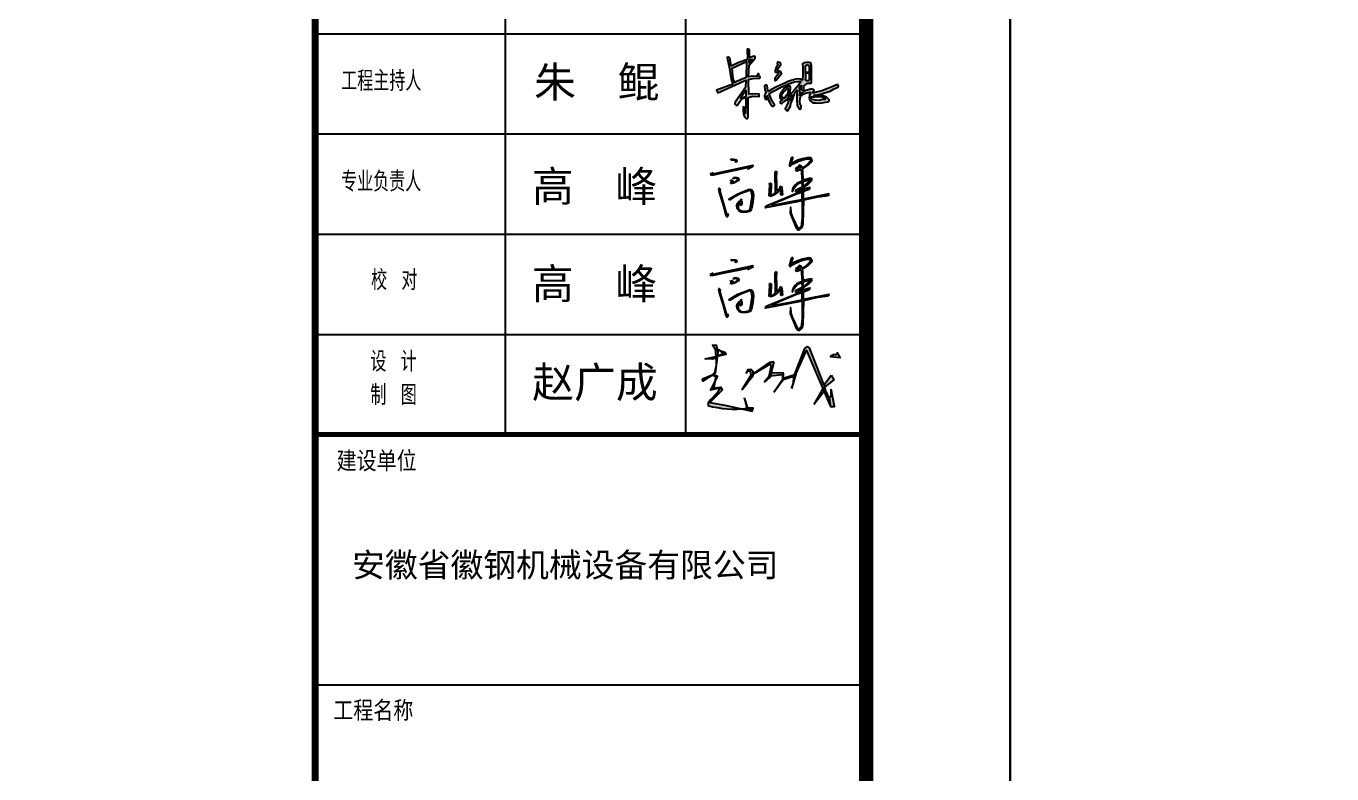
# Model space of a CAD drawing. Extents: x -21908402 to 2288787, y 79687 to 5079726.
# Drawn here: x 2222540 to 2231627, y 564865 to 570070 of the extents above; entities that cross this region are included whole.
import ezdxf

# ---------------------------------------------------------------- set-up
doc = ezdxf.new("R2010")
doc.units = 0
doc.header["$LTSCALE"] = 1000
doc.layers.get('0').update_dxf_attribs({"linetype": 'CONTINUOUS'})
for name, color, linetype in [('1', 140, 'CONTINUOUS'), ('PP-PM-TK', 7, 'CONTINUOUS'), ('PUB_TEXT', 7, 'CONTINUOUS'), ('PUB_TITLE', 4, 'CONTINUOUS'), ('签名', 255, 'CONTINUOUS')]:
    doc.layers.add(name, color=color, linetype=linetype)
doc.styles.add('-黑体', font='simhei.ttf', dxfattribs={"width": 0.8})
doc.styles.add('TQ', font='txt.shx', dxfattribs={"width": 0.8, "bigfont": 'hztxt.shx'})

# ---------------------------------------------------------------- blocks, each defined once
blk = doc.blocks.new('TKL')
h = blk.add_hatch(color=7)
h.paths.add_polyline_path([(2305289, 472322), (2305386, 472343), (2305519, 472348), (2305527, 472379), (2305501, 472383), (2305495, 472433), (2305480, 472433), (2305460, 472386), (2305365, 472391), (2305291, 472375), (2305305, 472607), (2305426, 472751), (2305426, 472781), (2305399, 472787), (2305332, 472760), (2305314, 472753), (2305309, 472917), (2305284, 472931), (2305266, 472928), (2305269, 472725), (2305101, 472661), (2304955, 472597), (2304944, 472593), (2304927, 472722), (2304917, 472747), (2304901, 472771), (2304883, 472772), (2304867, 472760), (2304913, 472541), (2304942, 472326), (2304981, 472231), (2304651, 472108), (2304676, 472056), (2305104, 472248), (2305202, 472299), (2305236, 472310), (2305232, 472162), (2305027, 471869), (2305019, 471837), (2305024, 471821), (2305046, 471808), (2305067, 471806), (2305116, 471882), (2305174, 471943), (2305239, 471957), (2305236, 471853), (2305232, 471643), (2305214, 471701), (2305204, 471770), (2305185, 471775), (2305187, 471702), (2305189, 471630), (2305208, 471579), (2305245, 471543), (2305271, 471547), (2305282, 471570), (2305281, 471966), (2305304, 471971), (2305379, 471989), (2305507, 471982), (2305507, 472030), (2305373, 472037), (2305297, 472029)])
h.paths.add_polyline_path([(2305244, 472360), (2305039, 472277), (2305016, 472265), (2304985, 472339), (2304963, 472549), (2305250, 472684)], flags=16)
h.paths.add_polyline_path([(2305244, 472104), (2305244, 471981), (2305165, 471966), (2305132, 471951), (2305237, 472104)], flags=16)
h.paths.add_polyline_path([(2305305, 472659), (2305305, 472708), (2305328, 472721), (2305366, 472721), (2305350, 472694), (2305316, 472660)], flags=16)
h = blk.add_hatch(color=7)
h.paths.add_polyline_path([(2306472, 472253), (2306539, 472249), (2306551, 472261), (2306548, 472593), (2306534, 472658), (2306502, 472665), (2306448, 472663), (2306394, 472657), (2306371, 472639), (2306375, 472574), (2306374, 472400), (2306368, 472326), (2306359, 472312), (2306323, 472331), (2306268, 472334), (2306211, 472323), (2306160, 472308), (2306083, 472284), (2306016, 472251), (2305834, 472173), (2305748, 472124), (2305698, 472087), (2305688, 472083), (2305678, 472113), (2305673, 472152), (2305666, 472196), (2305663, 472212), (2305626, 472213), (2305609, 472199), (2305615, 472126), (2305638, 472062), (2305638, 472048), (2305619, 472022), (2305610, 471993), (2305621, 471944), (2305640, 471927), (2305656, 471928), (2305661, 471943), (2305658, 471955), (2305646, 471971), (2305659, 471992), (2305672, 471995), (2305679, 471949), (2305700, 471891), (2305723, 471847), (2305747, 471813), (2305766, 471792), (2305793, 471791), (2305807, 471802), (2305807, 471820), (2305798, 471834), (2305756, 471897), (2305727, 471974), (2305706, 472030), (2305792, 472089), (2305931, 472165), (2306061, 472222), (2306147, 472258), (2306206, 472275), (2306275, 472285), (2306319, 472285), (2306338, 472274), (2306297, 472215), (2306211, 472117), (2306148, 472052), (2306100, 471999), (2306086, 472000), (2306082, 472004), (2306080, 472011), (2306111, 472040), (2306125, 472081), (2306126, 472134), (2306126, 472176), (2306122, 472187), (2306098, 472188), (2306057, 472186), (2306014, 472155), (2305980, 472115), (2305942, 472063), (2305923, 472027), (2305918, 472004), (2305916, 471973), (2305925, 471946), (2305945, 471938), (2305966, 471931), (2305962, 471918), (2305937, 471897), (2305923, 471885), (2305924, 471856), (2305951, 471846), (2305965, 471851), (2305997, 471886), (2306027, 471907), (2306045, 471916), (2306072, 471915), (2306092, 471892), (2306071, 471835), (2306052, 471798), (2306033, 471769), (2306022, 471745), (2306027, 471721), (2306054, 471699), (2306074, 471701), (2306127, 471791), (2306139, 471853), (2306162, 471897), (2306190, 471975), (2306211, 472026), (2306215, 472064), (2306260, 472112), (2306258, 472009), (2306253, 471904), (2306265, 471808), (2306289, 471748), (2306325, 471731), (2306337, 471735), (2306343, 471776), (2306339, 471805), (2306325, 471824), (2306318, 471884), (2306324, 471949), (2306331, 471983), (2306362, 472011), (2306401, 472034), (2306428, 472052), (2306497, 472066), (2306521, 472069), (2306529, 472056), (2306508, 472012), (2306500, 471960), (2306515, 471907), (2306577, 471860), (2306641, 471855), (2306719, 471851), (2306794, 471864), (2306826, 471872), (2306871, 471874), (2306894, 471883), (2306902, 471902), (2306903, 471920), (2306885, 471933), (2306855, 471963), (2306816, 471982), (2306765, 472001), (2306685, 472006), (2306600, 472003), (2306600, 472013), (2306704, 472024), (2306785, 472050), (2306921, 472091), (2306989, 472132), (2307074, 472169), (2307086, 472193), (2307081, 472213), (2307067, 472221), (2306974, 472185), (2306877, 472142), (2306756, 472097), (2306648, 472068), (2306602, 472060), (2306578, 472060), (2306581, 472075), (2306597, 472097), (2306599, 472112), (2306587, 472124), (2306565, 472133), (2306533, 472133), (2306438, 472102), (2306388, 472086), (2306356, 472055), (2306328, 472023), (2306311, 472010), (2306304, 472010), (2306307, 472018), (2306313, 472028), (2306319, 472042), (2306322, 472050), (2306315, 472117), (2306311, 472154), (2306330, 472194), (2306349, 472205), (2306342, 472175), (2306343, 472133), (2306350, 472116), (2306374, 472107), (2306396, 472122), (2306398, 472155), (2306398, 472189), (2306434, 472225), (2306453, 472245)])
h.paths.add_polyline_path([(2306430, 472314), (2306434, 472347), (2306429, 472591), (2306444, 472611), (2306460, 472615), (2306491, 472612), (2306500, 472602), (2306504, 472312), (2306491, 472297), (2306473, 472299), (2306446, 472299)], flags=16)
h.paths.add_polyline_path([(2306549, 471978), (2306610, 471979), (2306658, 471982), (2306699, 471982), (2306742, 471984), (2306759, 471978), (2306791, 471961), (2306816, 471947), (2306827, 471931), (2306815, 471924), (2306772, 471923), (2306741, 471919), (2306711, 471906), (2306620, 471909), (2306594, 471919), (2306562, 471926), (2306547, 471937), (2306547, 471967)], flags=16)
h.paths.add_polyline_path([(2306086, 472140), (2306087, 472116), (2306084, 472092), (2306080, 472056), (2306068, 472037), (2306048, 472009), (2306032, 471976), (2306015, 471958), (2305993, 471960), (2305955, 471975), (2305950, 471994), (2305959, 472021), (2305968, 472044), (2305980, 472067), (2306016, 472100), (2306029, 472109), (2306041, 472122), (2306058, 472139), (2306072, 472147), (2306083, 472147)], flags=16)
h.paths.add_polyline_path([(2306164, 472010), (2306161, 471991), (2306152, 471967), (2306135, 471937), (2306134, 471915), (2306121, 471913), (2306114, 471916), (2306112, 471924), (2306111, 471934), (2306091, 471940), (2306071, 471942), (2306070, 471950), (2306071, 471958), (2306083, 471965), (2306114, 471978), (2306149, 472010), (2306152, 472012)], flags=16)
for points in [[(2305951, 472444), (2305937, 472475), (2305876, 472504), (2305870, 472514), (2305883, 472548), (2305910, 472582), (2305936, 472621), (2305929, 472658), (2305900, 472665), (2305894, 472669), (2305869, 472666), (2305862, 472640), (2305875, 472610), (2305846, 472564), (2305823, 472504), (2305823, 472479), (2305839, 472469), (2305872, 472469), (2305893, 472458), (2305896, 472450), (2305815, 472342), (2305814, 472310), (2305826, 472299), (2305844, 472312)], [(2306502, 472479), (2306431, 472469), (2306432, 472443), (2306502, 472457)], [(2304819, 466870), (2304736, 466900, -0.103849), (2304781, 466845), (2304772, 466847), (2304669, 466806), (2304668, 466801), (2304845, 466840)], [(2304652, 466676), (2304634, 466529, 0.063244)], [(2304821, 465818), (2304519, 465877), (2304768, 466119), (2304736, 466180), (2304736, 466180, -0.075391), (2304494, 465889), (2304478, 465816, 0.088195), (2305140, 465748)], [(2306183, 466259), (2306152, 466157, 0.044667)], [(2306812, 466181), (2306776, 466152), (2306927, 465796), (2306900, 465969), (2306908, 465974, -0.153082)]]:
    blk.add_hatch(color=7).paths.add_polyline_path(points)
h = blk.add_hatch(color=256)
h.paths.add_polyline_path([(2306365, 469928), (2306362, 470069), (2306264, 470038), (2306125, 469981), (2305951, 469909), (2305813, 469852), (2305752, 469823), (2305760, 469814), (2305914, 469843), (2306101, 469878)], flags=16)
h.paths.add_polyline_path([(2306388, 470104), (2306390, 470119), (2306413, 470123), (2306427, 470125), (2306424, 470117)], flags=16)
h.paths.add_polyline_path([(2306365, 470124), (2306359, 470150), (2306310, 470132), (2306284, 470114), (2306286, 470105), (2306347, 470117)], flags=16)
h.paths.add_polyline_path([(2306381, 470198), (2306383, 470286), (2306442, 470309), (2306513, 470328), (2306531, 470320), (2306463, 470252), (2306393, 470197)], flags=16)
h.paths.add_polyline_path([(2306307, 470536), (2306331, 470555), (2306321, 470585), (2306309, 470588), (2306262, 470546), (2306257, 470530), (2306263, 470523)], flags=16)
h.paths.add_polyline_path([(2306139, 470644), (2306180, 470765), (2306157, 470769), (2306144, 470747), (2306101, 470602), (2306127, 470597), (2306161, 470630), (2306331, 470708), (2306446, 470738), (2306522, 470739), (2306535, 470706), (2306451, 470616), (2306366, 470558), (2306323, 470616), (2306296, 470601), (2306252, 470559), (2306229, 470526), (2306234, 470506), (2306256, 470502), (2306344, 470535), (2306360, 470296), (2306260, 470252), (2306202, 470199), (2306166, 470137), (2306163, 470082), (2306172, 470086), (2306203, 470163), (2306246, 470214), (2306304, 470256), (2306357, 470281), (2306360, 470173), (2306230, 470110), (2306221, 470105), (2306228, 470084), (2306282, 470085), (2306362, 470109), (2306364, 470091), (2306017, 469949), (2305641, 469794), (2305619, 469777), (2305630, 469767), (2306053, 469846), (2306363, 469909), (2306362, 469552), (2306352, 469443), (2306348, 469397), (2306307, 469349), (2306282, 469345), (2306167, 469586), (2306142, 469661), (2306133, 469776), (2306126, 469775), (2306122, 469657), (2306235, 469375), (2306275, 469324), (2306301, 469319), (2306365, 469365), (2306384, 469439), (2306398, 469919), (2306675, 469978), (2306882, 470009), (2306910, 470026), (2306896, 470038), (2306389, 469936), (2306390, 470091), (2306500, 470134), (2306526, 470153), (2306517, 470165), (2306385, 470131), (2306384, 470171), (2306480, 470236), (2306546, 470298), (2306560, 470327), (2306550, 470346), (2306510, 470344), (2306411, 470321), (2306380, 470307), (2306375, 470497), (2306362, 470535), (2306484, 470613), (2306537, 470668), (2306560, 470693), (2306555, 470744), (2306532, 470762), (2306498, 470765), (2306368, 470738), (2306278, 470710), (2306184, 470666), (2306147, 470638)])
h.paths.add_polyline_path([(2305841, 470492), (2305853, 470487), (2305844, 470361), (2305852, 470268), (2305850, 470148), (2305850, 470118), (2305855, 470096), (2305871, 470098), (2305915, 470153), (2305923, 470166), (2305923, 470190), (2305941, 470191), (2305957, 470170), (2305965, 470088), (2305970, 470022), (2305948, 470014), (2305935, 470020), (2305936, 470131), (2305929, 470141), (2305876, 470075), (2305806, 470018), (2305751, 469994), (2305714, 469990), (2305703, 470003), (2305717, 470214), (2305710, 470233), (2305715, 470255), (2305734, 470255), (2305742, 470235), (2305741, 470172), (2305730, 470018), (2305738, 470015), (2305791, 470031), (2305832, 470061), (2305824, 470460), (2305828, 470490)], flags=17)
h.paths.add_polyline_path([(2304904, 469927), (2304906, 469938), (2305080, 470039), (2305144, 470070), (2305227, 470098), (2305307, 470132), (2305350, 470127), (2305376, 470093), (2305390, 470012), (2305376, 469875), (2305351, 469739), (2305321, 469693), (2305259, 469677), (2305151, 469674), (2305112, 469688), (2305066, 469750), (2305060, 469806), (2305072, 469850), (2305100, 469890), (2305133, 469900), (2305143, 469935), (2305151, 469937), (2305147, 469906), (2305160, 469885), (2305155, 469841), (2305144, 469813), (2305120, 469810), (2305118, 469822), (2305129, 469870), (2305121, 469877), (2305107, 469869), (2305085, 469832), (2305084, 469774), (2305094, 469737), (2305129, 469705), (2305171, 469692), (2305238, 469695), (2305297, 469707), (2305325, 469740), (2305363, 469972), (2305356, 470056), (2305344, 470096), (2305331, 470109), (2305308, 470110), (2305216, 470076), (2305125, 470038), (2304980, 469958), (2304914, 469913)])
h.paths.add_polyline_path([(2304712, 470150), (2304694, 470150), (2304711, 470049), (2304778, 469840), (2304839, 469613), (2304861, 469577), (2304886, 469603), (2304892, 469633), (2304881, 469637), (2304868, 469610), (2304726, 470091), (2304729, 470132)])
h.paths.add_polyline_path([(2304993, 470339), (2304986, 470357), (2305026, 470372), (2305086, 470361), (2305107, 470335), (2305086, 470299), (2305010, 470259), (2304956, 470247), (2304938, 470244), (2304948, 470280), (2304953, 470299), (2304934, 470297), (2304935, 470314), (2304964, 470310), (2304979, 470299), (2304970, 470270), (2304973, 470260), (2305037, 470287), (2305074, 470313), (2305080, 470332), (2305070, 470343), (2305043, 470352), (2305009, 470346)])
h.paths.add_polyline_path([(2304563, 470438), (2304586, 470462), (2304528, 470435), (2304537, 470418), (2304595, 470420), (2304807, 470465), (2305115, 470530), (2305297, 470570), (2305274, 470544), (2305284, 470541), (2305389, 470597), (2305379, 470609), (2304641, 470445), (2304614, 470439)])
h.paths.add_polyline_path([(2304939, 470712), (2304953, 470736), (2305030, 470726), (2305057, 470705), (2305056, 470687), (2305036, 470665), (2305029, 470673), (2305040, 470699), (2305023, 470707)])
h = blk.add_hatch(color=256)
h.paths.add_polyline_path([(2306365, 467923), (2306362, 468064), (2306264, 468034), (2306125, 467976), (2305951, 467904), (2305813, 467847), (2305752, 467819), (2305760, 467810), (2305914, 467838), (2306101, 467873)], flags=16)
h.paths.add_polyline_path([(2306388, 468099), (2306390, 468114), (2306413, 468118), (2306427, 468120), (2306424, 468112)], flags=16)
h.paths.add_polyline_path([(2306365, 468120), (2306359, 468146), (2306310, 468127), (2306284, 468110), (2306286, 468100), (2306347, 468112)], flags=16)
h.paths.add_polyline_path([(2306381, 468193), (2306383, 468281), (2306442, 468304), (2306513, 468323), (2306531, 468315), (2306463, 468247), (2306393, 468192)], flags=16)
h.paths.add_polyline_path([(2306307, 468532), (2306331, 468550), (2306321, 468580), (2306309, 468583), (2306262, 468541), (2306257, 468526), (2306263, 468518)], flags=16)
h.paths.add_polyline_path([(2306139, 468639), (2306180, 468761), (2306157, 468764), (2306144, 468742), (2306101, 468597), (2306127, 468592), (2306161, 468625), (2306331, 468703), (2306446, 468733), (2306522, 468734), (2306535, 468702), (2306451, 468611), (2306366, 468553), (2306323, 468611), (2306296, 468596), (2306252, 468555), (2306229, 468521), (2306234, 468501), (2306256, 468497), (2306344, 468530), (2306360, 468291), (2306260, 468247), (2306202, 468195), (2306166, 468132), (2306163, 468077), (2306172, 468081), (2306203, 468158), (2306246, 468209), (2306304, 468251), (2306357, 468276), (2306360, 468168), (2306230, 468105), (2306221, 468100), (2306228, 468079), (2306282, 468080), (2306362, 468105), (2306364, 468087), (2306017, 467944), (2305641, 467789), (2305619, 467772), (2305630, 467762), (2306053, 467841), (2306363, 467904), (2306362, 467547), (2306352, 467438), (2306348, 467393), (2306307, 467344), (2306282, 467340), (2306167, 467581), (2306142, 467656), (2306133, 467771), (2306126, 467770), (2306122, 467652), (2306235, 467370), (2306275, 467319), (2306301, 467314), (2306365, 467361), (2306384, 467434), (2306398, 467914), (2306675, 467974), (2306882, 468005), (2306910, 468021), (2306896, 468033), (2306389, 467931), (2306390, 468086), (2306500, 468129), (2306526, 468148), (2306517, 468160), (2306385, 468126), (2306384, 468166), (2306480, 468232), (2306546, 468294), (2306560, 468322), (2306550, 468341), (2306510, 468340), (2306411, 468316), (2306380, 468303), (2306375, 468492), (2306362, 468530), (2306484, 468608), (2306537, 468664), (2306560, 468688), (2306555, 468739), (2306532, 468758), (2306498, 468760), (2306368, 468733), (2306278, 468705), (2306184, 468661), (2306147, 468633)])
h.paths.add_polyline_path([(2305841, 468487), (2305853, 468482), (2305844, 468356), (2305852, 468263), (2305850, 468143), (2305850, 468113), (2305855, 468091), (2305871, 468093), (2305915, 468148), (2305923, 468162), (2305923, 468185), (2305941, 468186), (2305957, 468165), (2305965, 468083), (2305970, 468018), (2305948, 468009), (2305935, 468015), (2305936, 468126), (2305929, 468136), (2305876, 468070), (2305806, 468013), (2305751, 467989), (2305714, 467985), (2305703, 467999), (2305717, 468209), (2305710, 468228), (2305715, 468251), (2305734, 468250), (2305742, 468230), (2305741, 468168), (2305730, 468014), (2305738, 468010), (2305791, 468026), (2305832, 468056), (2305824, 468455), (2305828, 468485)], flags=17)
h.paths.add_polyline_path([(2304904, 467923), (2304906, 467933), (2305080, 468034), (2305144, 468065), (2305227, 468093), (2305307, 468127), (2305350, 468123), (2305376, 468088), (2305390, 468007), (2305376, 467870), (2305351, 467735), (2305321, 467688), (2305259, 467672), (2305151, 467669), (2305112, 467683), (2305066, 467745), (2305060, 467801), (2305072, 467845), (2305100, 467885), (2305133, 467895), (2305143, 467931), (2305151, 467932), (2305147, 467901), (2305160, 467880), (2305155, 467836), (2305144, 467809), (2305120, 467806), (2305118, 467817), (2305129, 467865), (2305121, 467872), (2305107, 467864), (2305085, 467827), (2305084, 467770), (2305094, 467732), (2305129, 467701), (2305171, 467687), (2305238, 467691), (2305297, 467702), (2305325, 467735), (2305363, 467968), (2305356, 468052), (2305344, 468092), (2305331, 468104), (2305308, 468105), (2305216, 468071), (2305125, 468033), (2304980, 467954), (2304914, 467908)])
h.paths.add_polyline_path([(2304712, 468145), (2304694, 468146), (2304711, 468044), (2304778, 467836), (2304839, 467608), (2304861, 467573), (2304886, 467599), (2304892, 467628), (2304881, 467633), (2304868, 467605), (2304726, 468086), (2304729, 468127)])
h.paths.add_polyline_path([(2304993, 468334), (2304986, 468352), (2305026, 468367), (2305086, 468357), (2305107, 468330), (2305086, 468294), (2305010, 468254), (2304956, 468243), (2304938, 468239), (2304948, 468275), (2304953, 468294), (2304934, 468293), (2304935, 468309), (2304964, 468306), (2304979, 468294), (2304970, 468266), (2304973, 468255), (2305037, 468283), (2305074, 468308), (2305080, 468328), (2305070, 468338), (2305043, 468347), (2305009, 468341)])
h.paths.add_polyline_path([(2304563, 468433), (2304586, 468457), (2304528, 468430), (2304537, 468413), (2304595, 468415), (2304807, 468460), (2305115, 468525), (2305297, 468565), (2305274, 468539), (2305284, 468536), (2305389, 468592), (2305379, 468604), (2304641, 468440), (2304614, 468434)])
h.paths.add_polyline_path([(2304939, 468707), (2304953, 468731), (2305030, 468721), (2305057, 468700), (2305056, 468683), (2305036, 468661), (2305029, 468669), (2305040, 468695), (2305023, 468702)])
h = blk.add_hatch(color=7)
h.paths.add_polyline_path([(2304665, 466936), (2304668, 466925), (2304736, 466900, 0.116266)])
h.paths.add_polyline_path([(2304665, 466936, 0.057627), (2304626, 466940), (2304668, 466925)])
h.paths.add_polyline_path([(2304646, 467023), (2304573, 467020), (2304626, 466940, -0.057627), (2304665, 466936)])
h.paths.add_polyline_path([(2304668, 466925), (2304626, 466940), (2304639, 466795), (2304647, 466797), (2304669, 466806), (2304678, 466879)])
h.paths.add_polyline_path([(2304668, 466801), (2304647, 466797), (2304639, 466794), (2304639, 466795), (2304424, 466749), (2304573, 466741), (2304645, 466765, -0.038196), (2304652, 466676)])
h = blk.add_hatch(color=7)
h.paths.add_polyline_path([(2307066, 466868), (2307046, 466834), (2306993, 466834), (2306928, 466795), (2307118, 466773)])
h.paths.add_polyline_path([(2306993, 466328), (2306940, 466421), (2306794, 466222), (2306501, 466967), (2306461, 466993), (2306408, 466953), (2306203, 466428), (2306237, 466438), (2306452, 466912), (2306776, 466152)])
h.paths.add_polyline_path([(2306940, 466142), (2306940, 465996), (2306900, 465969), (2306927, 465796), (2307010, 465796)])
h.paths.add_polyline_path([(2306799, 466096), (2306776, 466152), (2306594, 465836)])
h = blk.add_hatch(color=7)
h.paths.add_polyline_path([(2305337, 466539), (2305281, 466536), (2305246, 466457, -0.339667), (2305333, 466500), (2305344, 466421), (2305378, 466445), (2305378, 466502)])
h.paths.add_polyline_path([(2305378, 466399), (2305378, 466441), (2305345, 466422, -0.059149), (2305254, 466246)])
h.paths.add_polyline_path([(2305345, 466422), (2305344, 466421), (2305165, 466135), (2305254, 466246, 0.059149)])
h.paths.add_polyline_path([(2305796, 466687), (2305703, 466674), (2305378, 466445), (2305378, 466441), (2305727, 466645), (2305736, 466580), (2305695, 466384), (2305726, 466418)])
h.paths.add_polyline_path([(2305716, 466381), (2305726, 466418), (2305610, 466288)])
h = blk.add_hatch(color=7)
h.paths.add_polyline_path([(2304634, 466529, -0.036058), (2304608, 466450), (2304626, 466461)])
h.paths.add_polyline_path([(2304559, 466418), (2304373, 466342), (2304381, 466303)])
h.paths.add_polyline_path([(2304599, 466435), (2304559, 466418), (2304599, 466408), (2304639, 466408), (2304622, 466303), (2304669, 466399)])
h = blk.add_hatch(color=7)
h.paths.add_polyline_path([(2305982, 466468), (2305775, 466472), (2305726, 466418), (2305722, 466404), (2305969, 466435), (2305969, 466328), (2305796, 466076), (2305982, 466328)])
h.paths.add_polyline_path([(2306195, 466395, -0.057111), (2306183, 466259), (2306237, 466438), (2306009, 466368), (2305982, 466328)])
h = blk.add_hatch(color=7)
h.paths.add_polyline_path([(2304736, 466180), (2304599, 466169), (2304622, 466303), (2304535, 466128), (2304656, 466157)])
h.paths.add_polyline_path([(2305263, 465762, -0.016275), (2305140, 465748), (2305365, 465699), (2305384, 465762), (2305278, 465762), (2305211, 465969)])
for p, q in [((2306139, 470644), (2306180, 470765)), ((2306157, 470769), (2306144, 470747)), ((2306180, 470765), (2306157, 470769)), ((2306498, 470765), (2306368, 470738)), ((2306532, 470762), (2306498, 470765)), ((2306555, 470744), (2306532, 470762)), ((2305379, 470609), (2304641, 470445)), ((2304807, 470465), (2305115, 470530)), ((2304939, 470712), (2304953, 470736)), ((2305023, 470707), (2304939, 470712)), ((2304953, 470736), (2305030, 470726)), ((2305040, 470699), (2305023, 470707)), ((2305029, 470673), (2305040, 470699)), ((2305036, 470665), (2305029, 470673)), ((2305030, 470726), (2305057, 470705)), ((2305056, 470687), (2305036, 470665)), ((2305036, 470665), (2305036, 470665)), ((2305057, 470705), (2305056, 470687)), ((2305115, 470530), (2305297, 470570)), ((2305297, 470570), (2305274, 470544)), ((2305274, 470544), (2305284, 470541)), ((2305284, 470541), (2305389, 470597)), ((2305297, 470570), (2305297, 470570)), ((2305389, 470597), (2305379, 470609)), ((2305824, 470460), (2305828, 470490)), ((2305828, 470490), (2305841, 470492)), ((2305841, 470492), (2305853, 470487)), ((2306144, 470747), (2306101, 470602)), ((2306101, 470602), (2306127, 470597)), ((2306127, 470597), (2306161, 470630)), ((2306147, 470638), (2306139, 470644)), ((2306184, 470666), (2306147, 470638)), ((2306161, 470630), (2306331, 470708)), ((2306278, 470710), (2306184, 470666)), ((2306252, 470559), (2306229, 470526)), ((2306229, 470526), (2306234, 470506)), ((2306234, 470506), (2306256, 470502)), ((2306296, 470601), (2306252, 470559)), ((2306256, 470502), (2306344, 470535)), ((2306262, 470546), (2306257, 470530)), ((2306257, 470530), (2306263, 470523)), ((2306309, 470588), (2306262, 470546)), ((2306263, 470523), (2306307, 470536)), ((2306368, 470738), (2306278, 470710)), ((2306323, 470616), (2306296, 470601)), ((2306307, 470536), (2306331, 470555)), ((2306321, 470585), (2306309, 470588)), ((2306331, 470555), (2306321, 470585)), ((2306366, 470558), (2306323, 470616)), ((2306331, 470708), (2306446, 470738)), ((2306344, 470535), (2306360, 470296)), ((2306362, 470535), (2306484, 470613)), ((2306375, 470497), (2306362, 470535)), ((2306451, 470616), (2306366, 470558)), ((2306380, 470307), (2306375, 470497)), ((2306446, 470738), (2306522, 470739)), ((2306535, 470706), (2306451, 470616)), ((2306484, 470613), (2306537, 470668)), ((2306522, 470739), (2306535, 470706)), ((2306537, 470668), (2306560, 470693)), ((2306560, 470693), (2306555, 470744)), ((2304586, 470462), (2304528, 470435)), ((2304528, 470435), (2304537, 470418)), ((2304537, 470418), (2304595, 470420)), ((2304563, 470438), (2304586, 470462)), ((2304614, 470439), (2304563, 470438)), ((2304595, 470420), (2304807, 470465)), ((2304641, 470445), (2304614, 470439)), ((2304934, 470297), (2304935, 470314)), ((2304953, 470299), (2304934, 470297)), ((2304935, 470314), (2304964, 470310)), ((2304938, 470244), (2304948, 470280)), ((2304956, 470247), (2304938, 470244)), ((2304948, 470280), (2304953, 470299)), ((2305010, 470259), (2304956, 470247)), ((2304964, 470310), (2304979, 470299)), ((2304979, 470299), (2304970, 470270)), ((2304970, 470270), (2304973, 470260)), ((2304973, 470260), (2305037, 470287)), ((2304986, 470357), (2305026, 470372)), ((2304993, 470339), (2304986, 470357)), ((2305009, 470346), (2304993, 470339)), ((2305043, 470352), (2305009, 470346)), ((2305086, 470299), (2305010, 470259)), ((2305026, 470372), (2305086, 470361)), ((2305037, 470287), (2305074, 470313)), ((2305070, 470343), (2305043, 470352)), ((2305080, 470332), (2305070, 470343)), ((2305074, 470313), (2305080, 470332)), ((2305086, 470361), (2305107, 470335)), ((2305107, 470335), (2305086, 470299)), ((2305710, 470233), (2305715, 470255)), ((2305717, 470214), (2305710, 470233)), ((2305715, 470255), (2305734, 470255)), ((2305734, 470255), (2305742, 470235)), ((2305742, 470235), (2305741, 470172)), ((2305832, 470061), (2305824, 470460)), ((2305853, 470487), (2305844, 470361)), ((2305844, 470361), (2305852, 470268)), ((2305852, 470268), (2305850, 470148)), ((2306260, 470252), (2306202, 470199)), ((2306246, 470214), (2306304, 470256)), ((2306360, 470296), (2306260, 470252)), ((2306304, 470256), (2306357, 470281)), ((2306357, 470281), (2306360, 470173)), ((2306411, 470321), (2306380, 470307)), ((2306381, 470198), (2306383, 470286)), ((2306383, 470286), (2306442, 470309)), ((2306384, 470171), (2306480, 470236)), ((2306463, 470252), (2306393, 470197)), ((2306510, 470344), (2306411, 470321)), ((2306442, 470309), (2306513, 470328)), ((2306531, 470320), (2306463, 470252)), ((2306480, 470236), (2306546, 470298)), ((2306550, 470346), (2306510, 470344)), ((2306513, 470328), (2306531, 470320)), ((2306546, 470298), (2306560, 470327)), ((2306560, 470327), (2306550, 470346)), ((2304694, 470150), (2304711, 470049)), ((2304712, 470150), (2304694, 470150)), ((2304711, 470049), (2304778, 469840)), ((2304729, 470132), (2304712, 470150)), ((2304726, 470091), (2304729, 470132)), ((2304868, 469610), (2304726, 470091)), ((2304906, 469938), (2305080, 470039)), ((2305125, 470038), (2304980, 469958)), ((2305080, 470039), (2305144, 470070)), ((2305216, 470076), (2305125, 470038)), ((2305144, 470070), (2305227, 470098)), ((2305308, 470110), (2305216, 470076)), ((2305227, 470098), (2305307, 470132)), ((2305307, 470132), (2305350, 470127)), ((2305331, 470109), (2305308, 470110)), ((2305325, 469740), (2305363, 469972)), ((2305344, 470096), (2305331, 470109)), ((2305356, 470056), (2305344, 470096)), ((2305350, 470127), (2305376, 470093)), ((2305363, 469972), (2305356, 470056)), ((2305376, 470093), (2305390, 470012)), ((2305390, 470012), (2305376, 469875)), ((2305703, 470003), (2305717, 470214)), ((2305714, 469990), (2305703, 470003)), ((2305751, 469994), (2305714, 469990)), ((2305741, 470172), (2305730, 470018)), ((2305730, 470018), (2305738, 470015)), ((2305738, 470015), (2305791, 470031)), ((2305806, 470018), (2305751, 469994)), ((2305791, 470031), (2305832, 470061)), ((2305876, 470075), (2305806, 470018)), ((2305850, 470148), (2305850, 470118)), ((2305850, 470118), (2305855, 470096)), ((2305855, 470096), (2305871, 470098)), ((2305871, 470098), (2305915, 470153)), ((2305929, 470141), (2305876, 470075)), ((2305915, 470153), (2305923, 470166)), ((2305923, 470190), (2305941, 470191)), ((2305923, 470166), (2305923, 470190)), ((2305936, 470131), (2305929, 470141)), ((2305935, 470020), (2305936, 470131)), ((2305948, 470014), (2305935, 470020)), ((2305941, 470191), (2305957, 470170)), ((2305970, 470022), (2305948, 470014)), ((2306125, 469981), (2305951, 469909)), ((2305957, 470170), (2305965, 470088)), ((2305965, 470088), (2305970, 470022)), ((2306364, 470091), (2306017, 469949)), ((2306264, 470038), (2306125, 469981)), ((2306166, 470137), (2306163, 470082)), ((2306163, 470082), (2306172, 470086)), ((2306202, 470199), (2306166, 470137)), ((2306172, 470086), (2306203, 470163)), ((2306203, 470163), (2306246, 470214)), ((2306230, 470110), (2306221, 470105)), ((2306221, 470105), (2306228, 470084)), ((2306228, 470084), (2306282, 470085)), ((2306360, 470173), (2306230, 470110)), ((2306362, 470069), (2306264, 470038)), ((2306282, 470085), (2306362, 470109)), ((2306310, 470132), (2306284, 470114)), ((2306284, 470114), (2306286, 470105)), ((2306286, 470105), (2306347, 470117)), ((2306359, 470150), (2306310, 470132)), ((2306347, 470117), (2306365, 470124)), ((2306365, 470124), (2306359, 470150)), ((2306362, 470109), (2306364, 470091)), ((2306365, 469928), (2306362, 470069)), ((2306393, 470197), (2306381, 470198)), ((2306385, 470131), (2306384, 470171)), ((2306517, 470165), (2306385, 470131)), ((2306388, 470104), (2306390, 470119)), ((2306424, 470117), (2306388, 470104)), ((2306389, 469936), (2306390, 470091)), ((2306896, 470038), (2306389, 469936)), ((2306390, 470091), (2306500, 470134)), ((2306390, 470119), (2306413, 470123)), ((2306398, 469919), (2306675, 469978)), ((2306413, 470123), (2306427, 470125)), ((2306427, 470125), (2306424, 470117)), ((2306500, 470134), (2306526, 470153)), ((2306526, 470153), (2306517, 470165)), ((2306675, 469978), (2306882, 470009)), ((2306882, 470009), (2306910, 470026)), ((2306910, 470026), (2306896, 470038)), ((2304778, 469840), (2304839, 469613)), ((2304904, 469927), (2304906, 469938)), ((2304914, 469913), (2304904, 469927)), ((2304980, 469958), (2304914, 469913)), ((2305060, 469806), (2305072, 469850)), ((2305066, 469750), (2305060, 469806)), ((2305112, 469688), (2305066, 469750)), ((2305072, 469850), (2305100, 469890)), ((2305085, 469832), (2305084, 469774)), ((2305084, 469774), (2305094, 469737)), ((2305107, 469869), (2305085, 469832)), ((2305094, 469737), (2305129, 469705)), ((2305100, 469890), (2305133, 469900)), ((2305121, 469877), (2305107, 469869)), ((2305118, 469822), (2305129, 469870)), ((2305120, 469810), (2305118, 469822)), ((2305144, 469813), (2305120, 469810)), ((2305129, 469870), (2305121, 469877)), ((2305133, 469900), (2305143, 469935)), ((2305143, 469935), (2305151, 469937)), ((2305155, 469841), (2305144, 469813)), ((2305151, 469937), (2305147, 469906)), ((2305147, 469906), (2305160, 469885)), ((2305160, 469885), (2305155, 469841)), ((2305297, 469707), (2305325, 469740)), ((2305351, 469739), (2305321, 469693)), ((2305376, 469875), (2305351, 469739)), ((2305641, 469794), (2305619, 469777)), ((2305619, 469777), (2305630, 469767)), ((2305630, 469767), (2306053, 469846)), ((2306017, 469949), (2305641, 469794)), ((2305813, 469852), (2305752, 469823)), ((2305752, 469823), (2305760, 469814)), ((2305760, 469814), (2305914, 469843)), ((2305951, 469909), (2305813, 469852)), ((2305914, 469843), (2306101, 469878)), ((2306053, 469846), (2306363, 469909)), ((2306101, 469878), (2306365, 469928)), ((2306126, 469775), (2306122, 469657)), ((2306133, 469776), (2306126, 469775)), ((2306142, 469661), (2306133, 469776)), ((2306363, 469909), (2306362, 469552)), ((2306384, 469439), (2306398, 469919)), ((2304839, 469613), (2304861, 469577)), ((2304861, 469577), (2304886, 469603)), ((2304881, 469637), (2304868, 469610)), ((2304892, 469633), (2304881, 469637)), ((2304886, 469603), (2304892, 469633)), ((2305151, 469674), (2305112, 469688)), ((2305129, 469705), (2305171, 469692)), ((2305259, 469677), (2305151, 469674)), ((2305171, 469692), (2305238, 469695)), ((2305238, 469695), (2305297, 469707)), ((2305321, 469693), (2305259, 469677)), ((2306122, 469657), (2306235, 469375)), ((2306167, 469586), (2306142, 469661)), ((2306282, 469345), (2306167, 469586)), ((2306362, 469552), (2306352, 469443)), ((2306235, 469375), (2306275, 469324)), ((2306275, 469324), (2306301, 469319)), ((2306307, 469349), (2306282, 469345)), ((2306301, 469319), (2306365, 469365)), ((2306348, 469397), (2306307, 469349)), ((2306352, 469443), (2306348, 469397)), ((2306365, 469365), (2306384, 469439)), ((2304939, 468707), (2304953, 468731)), ((2305023, 468702), (2304939, 468707)), ((2304953, 468731), (2305030, 468721)), ((2305040, 468695), (2305023, 468702)), ((2305029, 468669), (2305040, 468695)), ((2305036, 468661), (2305029, 468669)), ((2305030, 468721), (2305057, 468700)), ((2305056, 468683), (2305036, 468661)), ((2305057, 468700), (2305056, 468683)), ((2306144, 468742), (2306101, 468597)), ((2306139, 468639), (2306180, 468761)), ((2306157, 468764), (2306144, 468742)), ((2306180, 468761), (2306157, 468764)), ((2306161, 468625), (2306331, 468703)), ((2306278, 468705), (2306184, 468661)), ((2306368, 468733), (2306278, 468705)), ((2306331, 468703), (2306446, 468733)), ((2306498, 468760), (2306368, 468733)), ((2306446, 468733), (2306522, 468734)), ((2306535, 468702), (2306451, 468611)), ((2306532, 468758), (2306498, 468760)), ((2306522, 468734), (2306535, 468702)), ((2306555, 468739), (2306532, 468758)), ((2306537, 468664), (2306560, 468688)), ((2306560, 468688), (2306555, 468739)), ((2304586, 468457), (2304528, 468430)), ((2304528, 468430), (2304537, 468413)), ((2304537, 468413), (2304595, 468415)), ((2304563, 468433), (2304586, 468457)), ((2304614, 468434), (2304563, 468433)), ((2304595, 468415), (2304807, 468460)), ((2304641, 468440), (2304614, 468434)), ((2305379, 468604), (2304641, 468440)), ((2304807, 468460), (2305115, 468525)), ((2305036, 468661), (2305036, 468661)), ((2305115, 468525), (2305297, 468565)), ((2305297, 468565), (2305274, 468539)), ((2305274, 468539), (2305284, 468536)), ((2305284, 468536), (2305389, 468592)), ((2305297, 468565), (2305297, 468565)), ((2305389, 468592), (2305379, 468604)), ((2305824, 468455), (2305828, 468485)), ((2305832, 468056), (2305824, 468455)), ((2305828, 468485), (2305841, 468487)), ((2305841, 468487), (2305853, 468482)), ((2305853, 468482), (2305844, 468356)), ((2306101, 468597), (2306127, 468592)), ((2306127, 468592), (2306161, 468625)), ((2306147, 468633), (2306139, 468639)), ((2306184, 468661), (2306147, 468633)), ((2306252, 468555), (2306229, 468521)), ((2306229, 468521), (2306234, 468501)), ((2306234, 468501), (2306256, 468497)), ((2306296, 468596), (2306252, 468555)), ((2306256, 468497), (2306344, 468530)), ((2306262, 468541), (2306257, 468526)), ((2306257, 468526), (2306263, 468518)), ((2306309, 468583), (2306262, 468541)), ((2306263, 468518), (2306307, 468532)), ((2306323, 468611), (2306296, 468596)), ((2306307, 468532), (2306331, 468550)), ((2306321, 468580), (2306309, 468583)), ((2306331, 468550), (2306321, 468580)), ((2306366, 468553), (2306323, 468611)), ((2306344, 468530), (2306360, 468291)), ((2306362, 468530), (2306484, 468608)), ((2306375, 468492), (2306362, 468530)), ((2306451, 468611), (2306366, 468553)), ((2306380, 468303), (2306375, 468492)), ((2306484, 468608), (2306537, 468664)), ((2304694, 468146), (2304711, 468044)), ((2304712, 468145), (2304694, 468146)), ((2304729, 468127), (2304712, 468145)), ((2304934, 468293), (2304935, 468309)), ((2304953, 468294), (2304934, 468293)), ((2304935, 468309), (2304964, 468306)), ((2304938, 468239), (2304948, 468275)), ((2304956, 468243), (2304938, 468239)), ((2304948, 468275), (2304953, 468294)), ((2305010, 468254), (2304956, 468243)), ((2304964, 468306), (2304979, 468294)), ((2304979, 468294), (2304970, 468266)), ((2304970, 468266), (2304973, 468255)), ((2304973, 468255), (2305037, 468283)), ((2304986, 468352), (2305026, 468367)), ((2304993, 468334), (2304986, 468352)), ((2305009, 468341), (2304993, 468334)), ((2305043, 468347), (2305009, 468341)), ((2305086, 468294), (2305010, 468254)), ((2305026, 468367), (2305086, 468357)), ((2305037, 468283), (2305074, 468308)), ((2305070, 468338), (2305043, 468347)), ((2305080, 468328), (2305070, 468338)), ((2305074, 468308), (2305080, 468328)), ((2305086, 468357), (2305107, 468330)), ((2305107, 468330), (2305086, 468294)), ((2305703, 467999), (2305717, 468209)), ((2305710, 468228), (2305715, 468251)), ((2305717, 468209), (2305710, 468228)), ((2305715, 468251), (2305734, 468250)), ((2305741, 468168), (2305730, 468014)), ((2305734, 468250), (2305742, 468230)), ((2305742, 468230), (2305741, 468168)), ((2305844, 468356), (2305852, 468263)), ((2305852, 468263), (2305850, 468143)), ((2305850, 468143), (2305850, 468113)), ((2305871, 468093), (2305915, 468148)), ((2305915, 468148), (2305923, 468162)), ((2305923, 468185), (2305941, 468186)), ((2305923, 468162), (2305923, 468185)), ((2305941, 468186), (2305957, 468165)), ((2305957, 468165), (2305965, 468083)), ((2306202, 468195), (2306166, 468132)), ((2306172, 468081), (2306203, 468158)), ((2306260, 468247), (2306202, 468195)), ((2306203, 468158), (2306246, 468209)), ((2306360, 468168), (2306230, 468105)), ((2306246, 468209), (2306304, 468251)), ((2306360, 468291), (2306260, 468247)), ((2306304, 468251), (2306357, 468276)), ((2306359, 468146), (2306310, 468127)), ((2306357, 468276), (2306360, 468168)), ((2306365, 468120), (2306359, 468146)), ((2306411, 468316), (2306380, 468303)), ((2306381, 468193), (2306383, 468281)), ((2306393, 468192), (2306381, 468193)), ((2306383, 468281), (2306442, 468304)), ((2306384, 468166), (2306480, 468232)), ((2306385, 468126), (2306384, 468166)), ((2306517, 468160), (2306385, 468126)), ((2306463, 468247), (2306393, 468192)), ((2306510, 468340), (2306411, 468316)), ((2306442, 468304), (2306513, 468323)), ((2306531, 468315), (2306463, 468247)), ((2306480, 468232), (2306546, 468294)), ((2306500, 468129), (2306526, 468148)), ((2306550, 468341), (2306510, 468340)), ((2306513, 468323), (2306531, 468315)), ((2306526, 468148), (2306517, 468160)), ((2306546, 468294), (2306560, 468322)), ((2306560, 468322), (2306550, 468341)), ((2304711, 468044), (2304778, 467836)), ((2304726, 468086), (2304729, 468127)), ((2304868, 467605), (2304726, 468086)), ((2304904, 467923), (2304906, 467933)), ((2304914, 467908), (2304904, 467923)), ((2304906, 467933), (2305080, 468034)), ((2304980, 467954), (2304914, 467908)), ((2305125, 468033), (2304980, 467954)), ((2305072, 467845), (2305100, 467885)), ((2305080, 468034), (2305144, 468065)), ((2305100, 467885), (2305133, 467895)), ((2305216, 468071), (2305125, 468033)), ((2305133, 467895), (2305143, 467931)), ((2305143, 467931), (2305151, 467932)), ((2305144, 468065), (2305227, 468093)), ((2305151, 467932), (2305147, 467901)), ((2305147, 467901), (2305160, 467880)), ((2305308, 468105), (2305216, 468071)), ((2305227, 468093), (2305307, 468127)), ((2305307, 468127), (2305350, 468123)), ((2305331, 468104), (2305308, 468105)), ((2305325, 467735), (2305363, 467968)), ((2305344, 468092), (2305331, 468104)), ((2305356, 468052), (2305344, 468092)), ((2305350, 468123), (2305376, 468088)), ((2305363, 467968), (2305356, 468052)), ((2305376, 468088), (2305390, 468007)), ((2305390, 468007), (2305376, 467870)), ((2306017, 467944), (2305641, 467789)), ((2305714, 467985), (2305703, 467999)), ((2305751, 467989), (2305714, 467985)), ((2305730, 468014), (2305738, 468010)), ((2305738, 468010), (2305791, 468026)), ((2305806, 468013), (2305751, 467989)), ((2305791, 468026), (2305832, 468056)), ((2305876, 468070), (2305806, 468013)), ((2305951, 467904), (2305813, 467847)), ((2305850, 468113), (2305855, 468091)), ((2305855, 468091), (2305871, 468093)), ((2305929, 468136), (2305876, 468070)), ((2305936, 468126), (2305929, 468136)), ((2305935, 468015), (2305936, 468126)), ((2305948, 468009), (2305935, 468015)), ((2305970, 468018), (2305948, 468009)), ((2306125, 467976), (2305951, 467904)), ((2305965, 468083), (2305970, 468018)), ((2306364, 468087), (2306017, 467944)), ((2306053, 467841), (2306363, 467904)), ((2306101, 467873), (2306365, 467923)), ((2306264, 468034), (2306125, 467976)), ((2306166, 468132), (2306163, 468077)), ((2306163, 468077), (2306172, 468081)), ((2306230, 468105), (2306221, 468100)), ((2306221, 468100), (2306228, 468079)), ((2306228, 468079), (2306282, 468080)), ((2306362, 468064), (2306264, 468034)), ((2306282, 468080), (2306362, 468105)), ((2306310, 468127), (2306284, 468110)), ((2306284, 468110), (2306286, 468100)), ((2306286, 468100), (2306347, 468112)), ((2306347, 468112), (2306365, 468120)), ((2306362, 468105), (2306364, 468087)), ((2306365, 467923), (2306362, 468064)), ((2306363, 467904), (2306362, 467547)), ((2306384, 467434), (2306398, 467914)), ((2306388, 468099), (2306390, 468114)), ((2306424, 468112), (2306388, 468099)), ((2306389, 467931), (2306390, 468086)), ((2306896, 468033), (2306389, 467931)), ((2306390, 468086), (2306500, 468129)), ((2306390, 468114), (2306413, 468118)), ((2306398, 467914), (2306675, 467974)), ((2306413, 468118), (2306427, 468120)), ((2306427, 468120), (2306424, 468112)), ((2306675, 467974), (2306882, 468005)), ((2306882, 468005), (2306910, 468021)), ((2306910, 468021), (2306896, 468033)), ((2304778, 467836), (2304839, 467608)), ((2304881, 467633), (2304868, 467605)), ((2304892, 467628), (2304881, 467633)), ((2304886, 467599), (2304892, 467628)), ((2305060, 467801), (2305072, 467845)), ((2305066, 467745), (2305060, 467801)), ((2305112, 467683), (2305066, 467745)), ((2305085, 467827), (2305084, 467770)), ((2305084, 467770), (2305094, 467732)), ((2305107, 467864), (2305085, 467827)), ((2305094, 467732), (2305129, 467701)), ((2305121, 467872), (2305107, 467864)), ((2305151, 467669), (2305112, 467683)), ((2305118, 467817), (2305129, 467865)), ((2305120, 467806), (2305118, 467817)), ((2305144, 467809), (2305120, 467806)), ((2305129, 467865), (2305121, 467872)), ((2305129, 467701), (2305171, 467687)), ((2305155, 467836), (2305144, 467809)), ((2305259, 467672), (2305151, 467669)), ((2305160, 467880), (2305155, 467836)), ((2305171, 467687), (2305238, 467691)), ((2305238, 467691), (2305297, 467702)), ((2305321, 467688), (2305259, 467672)), ((2305297, 467702), (2305325, 467735)), ((2305351, 467735), (2305321, 467688)), ((2305376, 467870), (2305351, 467735)), ((2305641, 467789), (2305619, 467772)), ((2305619, 467772), (2305630, 467762)), ((2305630, 467762), (2306053, 467841)), ((2305813, 467847), (2305752, 467819)), ((2305752, 467819), (2305760, 467810)), ((2305760, 467810), (2305914, 467838)), ((2305914, 467838), (2306101, 467873)), ((2306126, 467770), (2306122, 467652)), ((2306122, 467652), (2306235, 467370)), ((2306133, 467771), (2306126, 467770)), ((2306142, 467656), (2306133, 467771)), ((2306167, 467581), (2306142, 467656)), ((2304839, 467608), (2304861, 467573)), ((2304861, 467573), (2304886, 467599)), ((2306282, 467340), (2306167, 467581)), ((2306235, 467370), (2306275, 467319)), ((2306348, 467393), (2306307, 467344)), ((2306352, 467438), (2306348, 467393)), ((2306362, 467547), (2306352, 467438)), ((2306365, 467361), (2306384, 467434)), ((2306275, 467319), (2306301, 467314)), ((2306307, 467344), (2306282, 467340)), ((2306301, 467314), (2306365, 467361))]:
    blk.add_line(p, q)
for points in [[(2305239, 471957), (2305236, 471853), (2305232, 471643), (2305214, 471701), (2305204, 471770), (2305185, 471775), (2305187, 471702), (2305189, 471630), (2305208, 471579), (2305245, 471543), (2305271, 471547), (2305282, 471570), (2305281, 471966), (2305304, 471971), (2305379, 471989), (2305507, 471982), (2305507, 472030), (2305373, 472037), (2305297, 472029), (2305289, 472322), (2305386, 472343), (2305519, 472348), (2305527, 472379), (2305501, 472383), (2305495, 472433), (2305480, 472433), (2305460, 472386), (2305365, 472391), (2305291, 472375), (2305305, 472607), (2305426, 472751), (2305426, 472781), (2305399, 472787), (2305332, 472760), (2305314, 472753), (2305309, 472917), (2305284, 472931), (2305266, 472928), (2305269, 472725), (2305101, 472661), (2304955, 472597), (2304944, 472593), (2304927, 472722), (2304917, 472747), (2304901, 472771), (2304883, 472772), (2304867, 472760), (2304913, 472541), (2304942, 472326), (2304981, 472231), (2304651, 472108), (2304676, 472056), (2305104, 472248), (2305202, 472299), (2305236, 472310), (2305232, 472162), (2305027, 471869), (2305019, 471837), (2305024, 471821), (2305046, 471808), (2305067, 471806), (2305116, 471882), (2305174, 471943)], [(2305663, 472212), (2305626, 472213), (2305609, 472199), (2305615, 472126), (2305638, 472062), (2305638, 472048), (2305619, 472022), (2305610, 471993), (2305621, 471944), (2305640, 471927), (2305656, 471928), (2305661, 471943), (2305658, 471955), (2305646, 471971), (2305659, 471992), (2305672, 471995), (2305679, 471949), (2305700, 471891), (2305723, 471847), (2305747, 471813), (2305766, 471792), (2305793, 471791), (2305807, 471802), (2305807, 471820), (2305798, 471834), (2305756, 471897), (2305727, 471974), (2305706, 472030), (2305792, 472089), (2305931, 472165), (2306061, 472222), (2306147, 472258), (2306206, 472275), (2306275, 472285), (2306319, 472285), (2306338, 472274), (2306297, 472215), (2306211, 472117), (2306148, 472052), (2306100, 471999), (2306086, 472000), (2306082, 472004), (2306080, 472011), (2306111, 472040), (2306125, 472081), (2306126, 472134), (2306126, 472176), (2306122, 472187), (2306098, 472188), (2306057, 472186), (2306014, 472155), (2305980, 472115), (2305942, 472063), (2305923, 472027), (2305918, 472004), (2305916, 471973), (2305925, 471946), (2305945, 471938), (2305966, 471931), (2305962, 471918), (2305937, 471897), (2305923, 471885), (2305924, 471856), (2305951, 471846), (2305965, 471851), (2305997, 471886), (2306027, 471907), (2306045, 471916), (2306072, 471915), (2306092, 471892), (2306071, 471835), (2306052, 471798), (2306033, 471769), (2306022, 471745), (2306027, 471721), (2306054, 471699), (2306074, 471701), (2306127, 471791), (2306139, 471853), (2306162, 471897), (2306190, 471975), (2306211, 472026), (2306215, 472064), (2306260, 472112), (2306258, 472009), (2306253, 471904), (2306265, 471808), (2306289, 471748), (2306325, 471731), (2306337, 471735), (2306343, 471776), (2306339, 471805), (2306325, 471824), (2306318, 471884), (2306324, 471949), (2306331, 471983), (2306362, 472011), (2306401, 472034), (2306428, 472052), (2306497, 472066), (2306521, 472069), (2306529, 472056), (2306508, 472012), (2306500, 471960), (2306515, 471907), (2306577, 471860), (2306641, 471855), (2306719, 471851), (2306794, 471864), (2306826, 471872), (2306871, 471874), (2306894, 471883), (2306902, 471902), (2306903, 471920), (2306885, 471933), (2306855, 471963), (2306816, 471982), (2306765, 472001), (2306685, 472006), (2306600, 472003), (2306600, 472013), (2306704, 472024), (2306785, 472050), (2306921, 472091), (2306989, 472132), (2307074, 472169), (2307086, 472193), (2307081, 472213), (2307067, 472221), (2306974, 472185), (2306877, 472142), (2306756, 472097), (2306648, 472068), (2306602, 472060), (2306578, 472060), (2306581, 472075), (2306597, 472097), (2306599, 472112), (2306587, 472124), (2306565, 472133), (2306533, 472133), (2306438, 472102), (2306388, 472086), (2306356, 472055), (2306328, 472023), (2306311, 472010), (2306304, 472010), (2306307, 472018), (2306313, 472028), (2306319, 472042), (2306322, 472050), (2306315, 472117), (2306311, 472154), (2306330, 472194), (2306349, 472205), (2306342, 472175), (2306343, 472133), (2306350, 472116), (2306374, 472107), (2306396, 472122), (2306398, 472155), (2306398, 472189), (2306434, 472225), (2306453, 472245), (2306472, 472253), (2306539, 472249), (2306551, 472261), (2306548, 472593), (2306534, 472658), (2306502, 472665), (2306448, 472663), (2306394, 472657), (2306371, 472639), (2306375, 472574), (2306374, 472400), (2306368, 472326), (2306359, 472312), (2306323, 472331), (2306268, 472334), (2306211, 472323), (2306160, 472308), (2306083, 472284), (2306016, 472251), (2305834, 472173), (2305748, 472124), (2305698, 472087), (2305688, 472083), (2305678, 472113), (2305673, 472152), (2305666, 472196)], [(2305894, 472669), (2305869, 472666), (2305862, 472640), (2305875, 472610), (2305846, 472564), (2305823, 472504), (2305823, 472479), (2305839, 472469), (2305872, 472469), (2305893, 472458), (2305896, 472450), (2305815, 472342), (2305814, 472310), (2305826, 472299), (2305844, 472312), (2305951, 472444), (2305937, 472475), (2305876, 472504), (2305870, 472514), (2305883, 472548), (2305910, 472582), (2305936, 472621), (2305929, 472658), (2305900, 472665), (2305900, 472665), (2305900, 472665)], [(2306429, 472591), (2306444, 472611), (2306460, 472615), (2306491, 472612), (2306500, 472602), (2306504, 472312), (2306491, 472297), (2306473, 472299), (2306446, 472299), (2306430, 472314), (2306434, 472347), (2306429, 472591)]]:
    blk.add_lwpolyline(points, close=True)
for points in [[(2304963, 472549), (2305250, 472684), (2305244, 472360), (2305039, 472277), (2305016, 472265), (2304985, 472339), (2304963, 472549)], [(2305305, 472708), (2305328, 472721), (2305366, 472721), (2305350, 472694), (2305316, 472660), (2305305, 472659), (2305305, 472708)], [(2306431, 472469), (2306502, 472479), (2306502, 472457), (2306432, 472443), (2306431, 472469)], [(2305237, 472104), (2305132, 471951), (2305165, 471966), (2305244, 471981), (2305244, 472104), (2305237, 472104)], [(2306016, 472100), (2305980, 472067), (2305968, 472044), (2305959, 472021), (2305950, 471994), (2305955, 471975), (2305993, 471960), (2306015, 471958), (2306032, 471976), (2306048, 472009), (2306068, 472037), (2306080, 472056), (2306084, 472092), (2306087, 472116), (2306086, 472140), (2306083, 472147), (2306072, 472147), (2306058, 472139), (2306041, 472122), (2306029, 472109), (2306016, 472100)], [(2306149, 472010), (2306114, 471978), (2306083, 471965), (2306071, 471958), (2306070, 471950), (2306071, 471942), (2306091, 471940), (2306111, 471934), (2306112, 471924), (2306114, 471916), (2306121, 471913), (2306134, 471915), (2306135, 471937), (2306152, 471967), (2306161, 471991), (2306164, 472010), (2306152, 472012), (2306149, 472010)], [(2306610, 471979), (2306658, 471982), (2306699, 471982), (2306742, 471984), (2306759, 471978), (2306791, 471961), (2306816, 471947), (2306827, 471931), (2306815, 471924), (2306772, 471923), (2306741, 471919), (2306711, 471906), (2306620, 471909), (2306594, 471919), (2306562, 471926), (2306547, 471937), (2306547, 471967), (2306549, 471978), (2306610, 471979)]]:
    blk.add_lwpolyline(points)
at = {"color": 7}
for points in [[(2304573, 466741), (2304424, 466749), (2304845, 466840), (2304819, 466870), (2304626, 466940), (2304573, 467020), (2304646, 467023), (2304678, 466879), (2304626, 466461), (2304381, 466303), (2304373, 466342), (2304599, 466435), (2304669, 466399), (2304535, 466128), (2304656, 466157), (2304736, 466180), (2304768, 466119), (2304519, 465877), (2304821, 465818), (2305365, 465699), (2305384, 465762), (2305278, 465762), (2305211, 465969)], [(2304772, 466847), (2304781, 466845)], [(2306237, 466438), (2306452, 466912), (2306927, 465796), (2307010, 465796), (2306940, 466142)], [(2306993, 466834), (2306928, 466795), (2307118, 466773), (2307066, 466868), (2307046, 466834)], [(2305243, 466451), (2305281, 466536), (2305337, 466539), (2305378, 466502), (2305378, 466399), (2305165, 466135), (2305344, 466421), (2305727, 466645), (2305736, 466580), (2305695, 466384), (2305610, 466288), (2305775, 466472), (2305982, 466468), (2305982, 466328), (2305796, 466076)], [(2304599, 466408), (2304559, 466418)], [(2306009, 466368), (2306237, 466438), (2306152, 466157)], [(2306940, 466421), (2306993, 466328), (2306776, 466152), (2306594, 465836)]]:
    blk.add_lwpolyline(points, dxfattribs=at)
for points in [[(2304626, 466940, 0), (2304573, 467020, 0)], [(2304626, 466940, 0), (2304639, 466794, 0), (2304772, 466847, 0)], [(2306461, 466993, 0), (2306408, 466953, 0), (2306195, 466408, 0)], [(2306461, 466993, 0), (2306501, 466967, 0), (2306794, 466222, 0), (2306940, 466421, 0)], [(2304652, 466767, 0), (2304573, 466741, 0)], [(2305796, 466687, 0), (2305703, 466674, 0), (2305344, 466421, 0), (2305333, 466500, 0)], [(2305796, 466687, 0), (2305716, 466381, 0), (2305610, 466288, 0)], [(2305796, 466687, 0), (2305770, 466661, 0)], [(2306993, 466834, 0), (2307046, 466834, 0)], [(2304599, 466435, 0), (2304373, 466342, 0)], [(2304599, 466408, 0), (2304639, 466408, 0), (2304599, 466169, 0), (2304736, 466180, 0)], [(2304613, 466448, 0), (2304639, 466475, 0)], [(2305722, 466404, 0), (2305969, 466435, 0), (2305969, 466328, 0), (2305796, 466076, 0)], [(2306195, 466395, 0), (2305982, 466328, 0), (2306009, 466368, 0)], [(2304586, 466169, 0), (2304519, 466115, 0)], [(2306799, 466096, 0), (2306594, 465836, 0)], [(2306900, 465969, 0), (2306940, 465996, 0), (2306940, 466142, 0)], [(2304494, 465889, 0), (2304478, 465816, 0)], [(2305264, 465756, 0), (2305211, 465969, 0)], [(2306900, 465969, 0), (2306927, 465796, 0)], [(2305264, 465756, 0), (2305344, 465730, 0)]]:
    blk.add_polyline3d(points, dxfattribs=at)
for centre, radius, start, end in [((2304626, 466767), 173, 26.565, 90), ((2304067, 466674), 585, 337.435, 11.56), ((2304559, 466714), 838, 316.273, 339.55), ((2305317, 466421), 79.8, 78.69, 158.199), ((2305597, 466381), 599, 337.964, 2.545), ((2303655, 466834), 1264, 311.583, 328.829), ((2307189, 466231), 381, 182.2891, 222.8388), ((2304998, 467645), 1902, 254.11, 278.017)]:
    blk.add_arc(centre, radius, start, end, dxfattribs=at)
at = {"layer": '1'}
blk.add_line((2296643, 460235), (2307643, 460235), dxfattribs=at)
at = {"layer": 'PP-PM-TK', "color": 4}
for points, const_width in [([(2296643, 547507), (2296643, 432707)], 140), ([(2296643, 465235), (2307643, 465235)], 40)]:
    blk.add_lwpolyline(points, dxfattribs=dict(at, const_width=const_width))
at = {"layer": 'PUB_TITLE', "color": 4}
for p, q in [((2300443, 465235), (2300443, 479235)), ((2304043, 465235), (2304043, 479235)), ((2296643, 473235), (2307643, 473235)), ((2296643, 471235), (2307643, 471235)), ((2296643, 469235), (2307643, 469235)), ((2296643, 467235), (2307643, 467235)), ((2296643, 465235), (2307643, 465235))]:
    blk.add_line(p, q, dxfattribs=at)
at = {"layer": 'PUB_TITLE', "color": 4, "const_width": 100}
blk.add_lwpolyline([(2296643, 465235), (2307643, 465235)], dxfattribs=at)
at = {"layer": 'PUB_TEXT', "color": 2, "style": 'TQ'}
for s, p in [('建设单位', (2297068, 464500)), ('工程名称', (2297001, 459518))]:
    blk.add_text(s, height=400, dxfattribs=at).set_placement(p)
at = {"layer": 'PUB_TEXT', "color": 2, "char_height": 400, "width": 3359.66, "attachment_point": 1, "style": 'TQ'}
for s, insert in [('工程主持人', (2297161, 472494)), ('专业负责人', (2297159, 470486)), ('校 对', (2297757, 468518)), ('设 计 \\P制 图', (2297743, 466892))]:
    blk.add_mtext(s, dxfattribs=dict(at, insert=insert))
at = {"layer": 'PUB_TITLE', "color": 255, "style": '-黑体'}
blk.add_text('安徽省徽钢机械设备有限公司', height=480, dxfattribs=at).set_placement((2297378, 462391))
at = {"layer": '签名', "linetype": 'CONTINUOUS', "style": '-黑体'}
for s, p in [('朱  鲲', (2301009, 471968)), ('高  峰', (2300966, 469885)), ('高  峰', (2300966, 467939)), ('赵广成', (2300974, 465973))]:
    blk.add_text(s, height=612, dxfattribs=at).set_placement(p)

msp = doc.modelspace()

# ---------------------------------------------------------------- linework, layer by layer
at = {"layer": 'PUB_TITLE'}
for points in [[(2169986.8, 554887.5), (2229386.8, 554887.5), (2229386.8, 596887.5), (2169986.8, 596887.5)], [(2229386.8, 554887.5), (2288786.8, 554887.5), (2288786.8, 596887.5), (2229386.8, 596887.5)]]:
    msp.add_lwpolyline(points, close=True, dxfattribs=at)
at = {"layer": 'PUB_TITLE', "const_width": 100}
msp.add_lwpolyline([(2172486.8, 555887.5), (2228386.8, 555887.5), (2228386.8, 595887.5), (2172486.8, 595887.5)], close=True, dxfattribs=at)

# ---------------------------------------------------------------- block references
at = {"xscale": 0.3486162097506167, "yscale": 0.3486162097497072, "zscale": 0.34861620975}
msp.add_blockref('TKL', (1423905.2, 405038.9), dxfattribs=at)

doc.saveas('drawing.dxf')
